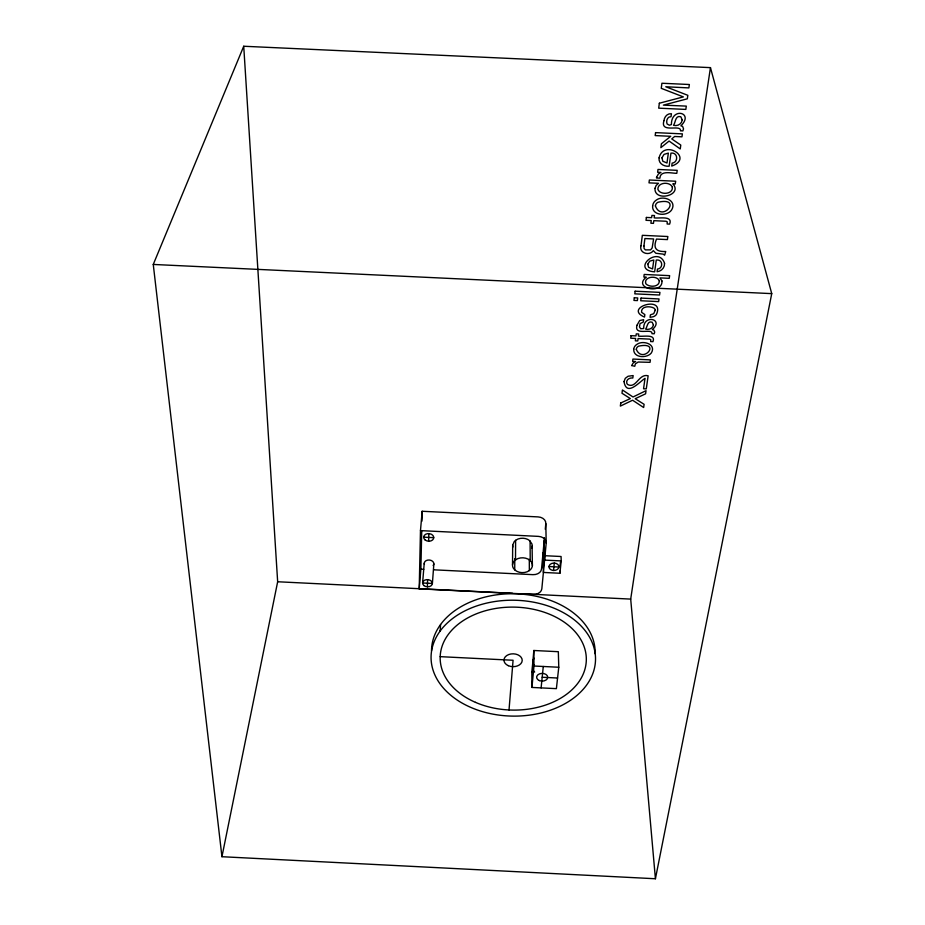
<?xml version="1.0" encoding="UTF-8"?>
<svg xmlns="http://www.w3.org/2000/svg" width="925" height="925" viewBox="0 0 925 925"><rect width="100%" height="100%" fill="white"/><g stroke="black" fill="none" stroke-linecap="round" stroke-linejoin="round"><path stroke-width="1.39" d="M515.502 559.937L515.618 540.362M514.728 569.812L514.797 558.607M512.519 564.759L512.681 545.16L514.265 541.53L515.942 540.073A9.793 7.388 0.3 0 1 529.817 540.755L532.06 544.189L532.395 565.73M419.21 588.832L420.47 530.615L422.17 511.271L538.107 516.902A8.279 6.325 -0.5 0 1 545.808 523.643L546.201 543.148L541.83 588.82A8.186 6.024 0 0 1 533.124 594.405L419.21 588.832L420.875 569.176L421.731 531.043M421.95 521.157L422.17 511.271M427.396 586.832L427.593 579.605M428.61 541.217L428.818 533.586M440.15 631.035L440.578 624.537M433.86 563.834L432.391 583.467L422.598 582.981L424.217 563.36M509.016 709.984L513.074 660.265L440.184 656.657M532.973 660.473L533.841 650.495L558.33 651.697L558.769 667.249L556.387 688.651L531.944 687.437L531.829 671.862L532.835 662.138M544.478 537.702L541.518 569.083A8.059 6.001 -0.1 0 1 532.95 574.656L433.802 569.812M545.276 529.262L545.808 523.643M531.944 687.437L533.979 666.023L533.841 650.495M543.322 568.031L544.501 555.694L561.07 556.503L561.209 560.92L559.903 573.257L543.403 572.448L543.056 552.792M541.113 687.899L543.276 666.486M553.555 570.482L554.306 563.082M560.053 566.088L560.492 561.984M655.42 878.75L630.7 599.099L710.458 67.629L243.726 46.25L153.261 264.446L221.942 856.712L655.42 878.75L771.739 293.63L710.458 67.629M221.942 856.712L277.662 581.756L243.726 46.25M531.725 548.005L532.222 546.12M153.261 264.446L771.739 293.63M420.47 530.615L538.385 536.373A8.418 6.359 -0.4 0 1 546.201 543.148M423.685 537.171L433.744 537.656M561.209 560.92L544.582 560.111L544.212 540.512M548.953 566.539L558.897 567.037A4.983 3.712 -0.9 0 0 551.774 563.452A4.983 3.712 -0.9 0 0 551.103 569.858A4.983 3.712 -0.9 0 0 558.897 567.037M420.875 569.176L423.754 569.314M277.662 581.756L512.543 593.295M522.625 593.792L630.7 599.099M533.979 666.023L558.769 667.249M531.829 671.862L534.673 672.001M542.189 677.262L557.567 678.025M512.681 545.16L512.866 547.091M559.833 571.049L559.903 573.257M530.094 541.067L530.222 560.654M529.297 559.313L529.354 570.528M533.806 671.134A9.192 6.429 0 0 1 534.419 664.717M533.262 663.676A9.146 6.429 0 0 1 534.188 658.288M431.524 650.691A81.816 57.882 1 0 1 440.057 625.265L440.705 624.352A81.816 57.882 1 0 1 533.667 595.746A81.816 57.882 1 0 1 595.122 653.732M424.367 564.296A4.822 3.596 4.4 0 1 429.767 560.053A4.822 3.596 4.4 0 1 433.154 565.591M659.328 280.842C659.502 287.317 649.269 287.513 645.881 283.813C643.187 276.436 657.27 275.014 659.328 280.842M659.097 157.84C658.184 163.517 664.173 166.789 669.145 166.211L670.949 153.122C678.106 152.07 678.534 162.418 672.14 163.147L671.735 166.084C694.432 157.886 663.618 138.727 659.097 157.84M672.382 187.289C673.042 194.62 659.733 195.256 657.883 189.232C657.675 182.028 670.255 181.358 672.382 187.289M636.296 349.326C642.702 364.496 661.942 341.325 638.805 346.112A4.058 3.365 -8.8 0 0 636.562 348.274L636.296 349.326M661.953 280.946C662.936 294.867 632.18 288.438 646.274 277.165L643.858 277.049L644.205 274.447L669.631 275.65L669.249 278.321L659.941 277.882L661.953 280.946M636.967 325.276C633.787 336.48 652.726 327.589 651.975 333.682L654.172 333.786L654.715 332.063L653.894 330.109L652.31 329.601C664.624 318.998 643.048 313.876 643.719 328.525L640.632 328.757L639.464 326.872L640.031 323.658L643.291 322.062L643.615 319.68L639.661 320.547L636.967 325.276M655.409 205.94C661.965 223.341 683.24 196.655 658.138 202.217A4.394 3.862 -16.7 0 0 655.709 204.726L655.409 205.94M631.694 365.56L634.77 366.265L635.371 363.849L638.238 362.022L650.044 362.334L650.391 359.883L632.931 359.05L632.631 361.386L635.637 361.525L633.313 362.831L631.694 365.56M647.754 264.226L648.598 267.348L652.576 268.955L653.802 260.006L649.708 261.162L647.754 264.226M663.965 120.643C659.675 133.905 681.505 123.742 680.453 130.818L682.881 130.922L683.517 128.818L682.627 126.436L680.893 125.823C694.548 112.607 671.249 106.606 671.4 124.563L669.388 125.222L667.098 123.973C665.907 121.048 667.272 116.481 671.03 116.666L671.423 113.74C667.353 113.243 664.335 116.851 663.965 120.643M655.235 310.222L653.709 313.691L650.402 314.835L650.055 317.333L653.235 316.732A6.221 5.238 -10.7 0 0 656.392 314.558C665.41 294.532 622.849 307.886 644.517 317.067L644.864 314.569L641.58 312.303C640.805 306.025 649.917 305.874 653.802 308.037A3.735 3.157 -10.8 0 1 655.235 310.222M661.953 157.793L662.82 161.251L666.994 163.02L668.347 153.088L664.034 154.394L661.953 157.793M656.542 177.334L656.53 178.005L659.918 178.167C660.138 169.946 672.024 173.414 676.788 173.31L677.216 170.35L657.999 169.448L657.629 172.27L660.936 172.432L658.357 174.016L656.542 177.334M633.718 349.268C633.29 358.044 647.003 358.518 651.316 352.968C656.681 344.192 642.968 339.914 637.013 344.308A7.319 6.07 -8.8 0 0 634.076 347.765L633.718 349.268M654.993 188.365C654.114 202.39 683.309 195.348 672.845 183.832L675.285 183.936L675.666 181.231L649.362 180.005L649.003 182.861L658.496 183.312L656.103 185.509L654.993 188.365M664.555 263.301C664.902 267.614 661.294 271.349 657.097 271.719L657.467 269.082C663.56 268.516 662.947 258.931 656.264 260.041L654.646 271.834C630.318 269.915 658.427 244.94 664.555 263.301M652.634 205.893C651.709 215.722 666.983 216.658 671.527 210.079C677.574 200.494 663.017 194.805 656.23 200.147A7.92 6.972 -16.7 0 0 653.038 204.159L652.634 205.893M643.927 246.015L644.124 248.524L645.372 249.9L650.587 249.877L652.16 247.923L653.605 238.951L644.898 238.534L643.927 246.015M640.99 245.796C638.805 253.196 649.616 256.237 653.316 250.629L655.86 253.253L663.225 254.144L664.636 255.196L665.722 251.508C656.634 251.889 652.645 248.767 656.484 239.078L667.411 239.598L667.85 236.523L642.332 235.32L640.99 245.796M624.017 381.609C626.537 397.114 639.372 381.933 645.014 378.371L643.557 388.766L646.286 388.893L648.136 375.804C638.724 373.157 636.261 389.309 627.52 384.442L626.78 383.228C625.809 379.655 629.717 377.481 632.816 378.013L633.139 375.562L628.087 376.255L625.288 378.302L624.017 381.609M620.744 403.011L620.351 406.098L632.596 400.224L643.65 407.52L644.101 404.317L635.197 398.698L645.592 393.819L646.043 390.662L633.024 396.998L622.421 389.968L622.005 393.252L630.341 398.594L620.744 403.011M634.296 297.781L633.949 300.428L637.383 300.59L637.73 297.942L634.296 297.781M635.14 291.213L634.804 293.849L659.571 295.017L659.941 292.381L635.14 291.213M655.559 132.622L655.178 135.582L670.729 136.299L661.398 143.768L660.878 147.653L669.087 141.051L680.245 148.937L680.788 145.052L671.758 138.935L674.626 136.484L681.956 136.819L682.372 133.871L655.559 132.622M659.34 103.23L658.704 108.167L685.83 109.416L686.304 106.109L663.375 105.126L687.333 98.802L687.83 95.321L665.78 86.753L688.882 87.91L689.356 84.51L661.907 83.25L661.259 88.338L683.355 96.894L659.34 103.23M631.058 335.671L630.734 338.215L635.66 338.446L635.348 340.828L637.764 340.943L638.077 338.562L649.604 339.105L650.761 339.695L650.633 341.556L652.969 341.66C656.276 333.382 642.066 337.174 638.423 336.018L638.689 333.994L636.261 333.879L635.995 335.902L631.058 335.671M646.378 217.444L646.008 220.312L651.246 220.555L650.888 223.237L653.455 223.364L653.813 220.67L666.046 221.248L667.272 221.907L667.122 224L669.607 224.116C673.354 215.12 658.299 218.832 654.195 217.814L654.495 215.525L651.917 215.409L651.616 217.687L646.378 217.444M641.071 298.093L640.724 300.752L658.635 301.596L659.016 298.948L641.071 298.093M682.188 119.915C681.771 124.158 677.435 126.413 673.527 125.326C675.666 122.343 675.262 114.966 680.812 116.758L682.188 119.915M653.408 324.779C652.969 328.514 648.945 329.994 645.65 329.15C647.465 326.583 647.396 320.536 652.125 322.189L653.408 324.779M440.277 630.85L439.629 631.763A82.233 57.94 1 0 0 437.918 680.661L438.496 681.575A82.233 57.94 1 0 0 563.048 704.746A82.233 57.94 1 0 0 566.239 614.304A82.233 57.94 1 0 0 440.277 630.85M515.838 559.648L514.138 561.117A9.955 7.423 0.4 0 0 513.56 568.528L515.017 570.124A9.955 7.423 0.4 0 0 529.031 570.817L530.73 569.361A9.955 7.423 0.4 0 0 531.389 561.961L529.933 560.33A9.955 7.423 0.4 0 0 515.838 559.648M539.391 680.592A5.55 3.862 0.1 0 0 547.739 677.262A5.55 3.862 0.1 0 0 539.425 673.897A5.55 3.862 0.1 0 0 539.391 680.592M475.45 702.341A73.087 51.488 1 0 0 586.311 660.288A73.087 51.488 1 0 0 477.971 613.194A73.087 51.488 1 0 0 475.45 702.341M508.311 665.676A9.134 6.429 1 0 0 522.209 660.496A9.134 6.429 1 0 0 508.727 654.553A9.134 6.429 1 0 0 508.311 665.676M425.072 539.923A5.041 3.816 4.5 0 0 433.547 538.639A5.041 3.816 4.5 0 0 427.523 533.656A5.041 3.816 4.5 0 0 425.072 539.923M423.962 585.594A4.902 3.619 4.3 0 0 432.195 584.392A4.902 3.619 4.3 0 0 426.333 579.663A4.902 3.619 4.3 0 0 423.962 585.594"/></g></svg>
